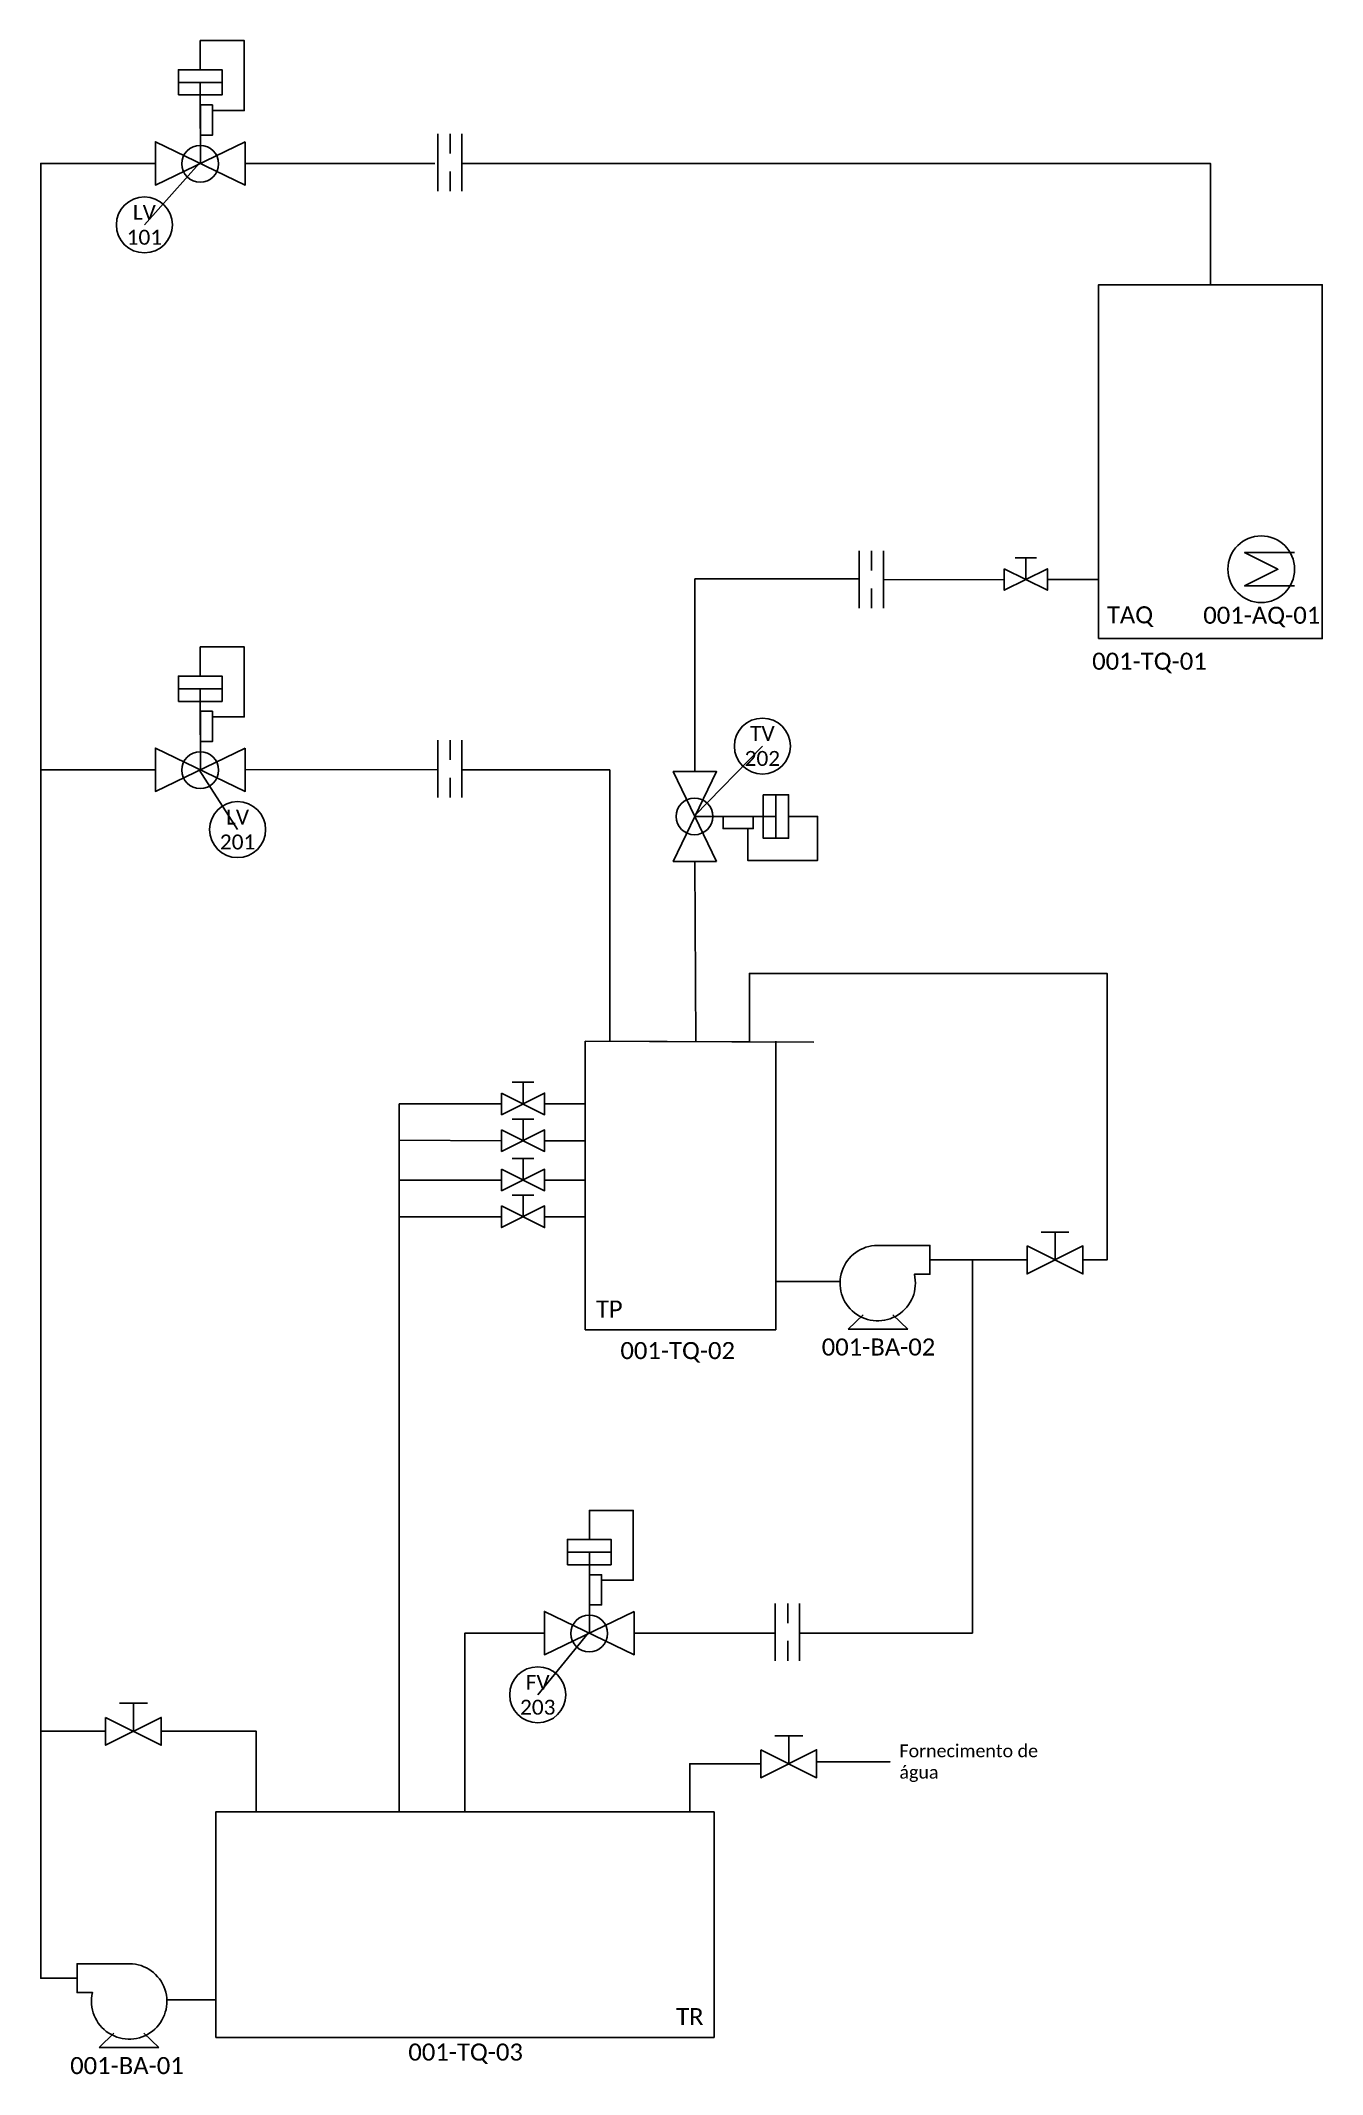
# Model space of a CAD drawing. Extents: x 2 to 161, y 2 to 254.
import ezdxf

# ---------------------------------------------------------------- set-up
doc = ezdxf.new("R2010")
doc.units = 0
doc.header["$LTSCALE"] = 2.1
doc.header["$MEASUREMENT"] = 0
doc.layers.get('0').update_dxf_attribs({"linetype": 'CONTINUOUS'})
for name, color, linetype in [('EQUIPAMENTO', 7, 'CONTINUOUS'), ('INSTRUMENTO', 7, 'CONTINUOUS'), ('REDE_DE_TUBAGENS', 7, 'CONTINUOUS'), ('VALVE', 7, 'CONTINUOUS'), ('VáLVULA', 7, 'CONTINUOUS')]:
    doc.layers.add(name, color=color, linetype=linetype)
doc.styles.get("Standard").update_dxf_attribs({"font": 'txt.shx'})

msp = doc.modelspace()

# ---------------------------------------------------------------- linework, layer by layer
at = {"color": 7, "linetype": 'CONTINUOUS'}
for p, q in [((19.59, 249.07), (24.99, 249.07)), ((22.29, 249.07), (22.29, 247.59)), ((22.3, 239.12), (22.29, 247.59)), ((51.74, 242.71), (51.74, 235.61)), ((53.28, 242.71), (53.28, 240.27)), ((54.74, 242.71), (54.74, 235.61)), ((15.36, 231.41), (22.17, 239.04)), ((53.28, 238.05), (53.28, 235.61)), ((104, 190.98), (104, 183.88)), ((105.54, 190.98), (105.54, 188.53)), ((107, 190.98), (107, 183.88)), ((105.54, 186.32), (105.54, 183.88)), ((19.59, 173.86), (24.99, 173.86)), ((22.29, 173.86), (22.29, 172.39)), ((22.3, 163.92), (22.29, 172.39)), ((51.74, 167.49), (51.74, 160.39)), ((53.28, 167.49), (53.28, 165.05)), ((54.74, 167.49), (54.74, 160.39)), ((92, 166.77), (83.63, 158.16)), ((26.92, 156.41), (22.17, 163.83)), ((53.28, 162.84), (53.28, 160.39)), ((93.66, 160.74), (93.66, 155.34)), ((83.71, 158.03), (92.19, 158.04)), ((93.66, 158.04), (92.19, 158.04)), ((70.03, 130.19), (90.4, 130.08)), ((78, 130.15), (98.37, 130.03)), ((104.48, 96.24), (102.63, 94.45)), ((108.19, 96.24), (110.05, 94.45)), ((110.05, 94.45), (102.63, 94.45)), ((67.83, 66.79), (73.24, 66.79)), ((70.54, 66.79), (70.54, 65.31)), ((70.54, 56.84), (70.54, 65.31)), ((93.6, 60.43), (93.6, 53.33)), ((95.14, 60.43), (95.14, 57.99)), ((96.6, 60.43), (96.6, 53.33)), ((64.14, 49.1), (70.41, 56.76)), ((95.14, 55.78), (95.14, 53.33)), ((11.59, 7.16), (9.74, 5.36)), ((9.74, 5.36), (17.16, 5.36)), ((15.3, 7.16), (17.16, 5.36))]:
    msp.add_line(p, q, dxfattribs=at)
for points in [[(24.04, 245.58), (23.91, 245.58), (27.74, 245.58), (27.74, 254.26), (22.29, 254.26), (22.29, 252.06), (22.29, 250.65)], [(24.04, 170.38), (23.91, 170.38), (27.74, 170.38), (27.74, 179.06), (22.29, 179.06), (22.29, 176.86), (22.29, 175.45)], [(90.18, 156.29), (90.18, 156.42), (90.18, 152.59), (98.85, 152.59), (98.85, 158.04), (96.65, 158.04), (95.25, 158.04)], [(72.28, 63.31), (72.15, 63.31), (75.98, 63.31), (75.98, 71.98), (70.54, 71.98), (70.54, 69.78), (70.54, 68.37)]]:
    msp.add_lwpolyline(points, dxfattribs=at)
for points in [[(19.59, 247.52), (24.99, 247.52), (24.99, 250.65), (19.59, 250.65)], [(22.3, 242.53), (23.8, 242.53), (23.8, 246.28), (22.3, 246.28)], [(19.59, 172.31), (24.99, 172.31), (24.99, 175.45), (19.59, 175.45)], [(22.3, 167.33), (23.8, 167.33), (23.8, 171.08), (22.3, 171.08)], [(92.11, 160.74), (92.11, 155.34), (95.25, 155.34), (95.25, 160.74)], [(87.12, 158.03), (87.12, 156.53), (90.87, 156.53), (90.87, 158.03)], [(67.83, 65.24), (73.24, 65.24), (73.24, 68.37), (67.83, 68.37)], [(70.55, 60.25), (72.05, 60.25), (72.05, 64), (70.55, 64)]]:
    msp.add_lwpolyline(points, close=True, dxfattribs=at)
for centre in [(22.28, 238.99), (22.28, 163.79), (83.58, 158.05), (70.53, 56.71)]:
    msp.add_circle(centre, 2.28, dxfattribs=at)
at = {"layer": 'EQUIPAMENTO', "linetype": 'CONTINUOUS'}
for p, q in [((70.03, 130.19), (70.03, 94.38)), ((93.65, 94.38), (93.65, 130.19)), ((70.03, 94.38), (93.65, 94.38))]:
    msp.add_line(p, q, dxfattribs=at)
for points in [[(133.69, 180.11), (154.5, 180.11), (156.81, 180.11), (161.44, 180.11), (161.44, 223.98), (147.56, 223.98), (133.69, 223.98)], [(24.22, 6.62), (70.55, 6.62), (75.7, 6.62), (86, 6.62), (86, 34.58), (55.11, 34.58), (24.22, 34.58)]]:
    msp.add_lwpolyline(points, close=True, dxfattribs=at)
for points in [[(149.73, 188.71, 1), (158, 188.71, 1)], [(106.27, 104.84, 2.868808), (110.85, 101.26), (112.77, 101.26), (112.77, 104.84)], [(13.51, 15.75, -2.868808), (8.93, 12.17), (7.01, 12.17), (7.01, 15.75)]]:
    msp.add_lwpolyline(points, format="xyb", close=True, dxfattribs=at)
msp.add_lwpolyline([(158, 186.64), (151.8, 186.64), (155.93, 188.71), (151.8, 190.78), (158, 190.78)], dxfattribs=at)
at = {"layer": 'INSTRUMENTO', "linetype": 'CONTINUOUS'}
for points in [[(15.36, 227.94, 1), (15.36, 234.88, 1)], [(92, 163.3, 1), (92, 170.24, 1)], [(26.92, 152.94, 1), (26.92, 159.88, 1)], [(64.14, 45.63, 1), (64.14, 52.58, 1)]]:
    msp.add_lwpolyline(points, format="xyb", close=True, dxfattribs=at)
at = {"layer": 'REDE_DE_TUBAGENS', "linetype": 'CONTINUOUS'}
for p, q in [((51.4, 239.04), (27.86, 239.04)), ((107, 187.38), (122, 187.43)), ((2.5, 163.1), (2.5, 163.1)), ((27.86, 163.83), (51.74, 163.86)), ((83.63, 152.47), (83.73, 130.11)), ((59.65, 117.83), (46.96, 117.88)), ((46.96, 117.88), (46.96, 108.39)), ((59.65, 108.39), (46.96, 108.39)), ((2.5, 44.58), (10.54, 44.58))]:
    msp.add_line(p, q, dxfattribs=at)
for points in [[(16.72, 239.04), (2.5, 239.04), (2.5, 163.1)], [(54.74, 239.04), (147.56, 239.04), (147.56, 223.98)], [(83.63, 163.61), (83.63, 187.5), (104, 187.5)], [(127.35, 187.43), (130.35, 187.43), (130.35, 187.42), (133.69, 187.42)], [(2.5, 163.1), (2.5, 163.83), (16.72, 163.83)], [(2.5, 163.1), (2.5, 105.21), (2.5, 44.58)], [(73.08, 130.17), (73.08, 163.82), (54.74, 163.82)], [(131.75, 103.04), (134.75, 103.04), (134.75, 138.58), (90.4, 138.58), (90.4, 130.08)], [(59.65, 122.39), (46.96, 122.39), (46.96, 117.88)], [(65, 122.39), (70.03, 122.39), (70.03, 122.41)], [(65, 117.83), (70.03, 117.83), (70.03, 117.81)], [(46.96, 112.94), (46.96, 112.95), (59.65, 112.95)], [(65, 112.95), (70.03, 112.95), (70.03, 112.98)], [(46.96, 108.39), (46.97, 108.39), (46.97, 34.58)], [(65, 108.39), (70.03, 108.39), (70.03, 108.38)], [(96.6, 56.76), (118.05, 56.76), (118.05, 103.04), (124.83, 103.04)], [(112.77, 103.05), (113.91, 103.05), (113.91, 103.04), (124.83, 103.04)], [(93.65, 100.35), (96.65, 100.35), (96.65, 100.36), (101.64, 100.36)], [(64.97, 56.76), (55.11, 56.76), (55.11, 34.58)], [(76.1, 56.76), (93.6, 56.76), (93.6, 56.8)], [(7.01, 13.96), (2.5, 13.96), (2.5, 44.58)], [(17.46, 44.58), (29.23, 44.58), (29.23, 34.58)], [(83, 34.58), (83, 40.55), (91.8, 40.55)], [(98.73, 40.8), (107.83, 40.8), (107.83, 40.81)], [(18.15, 11.27), (21.15, 11.27), (21.15, 11.28), (24.22, 11.28)]]:
    msp.add_lwpolyline(points, dxfattribs=at)
at = {"layer": 'VALVE', "linetype": 'CONTINUOUS'}
for points in [[(27.86, 241.72), (27.86, 236.35), (16.72, 241.72), (16.72, 236.35)], [(27.86, 166.52), (27.86, 161.15), (16.72, 166.52), (16.72, 161.15)], [(86.32, 152.47), (80.95, 152.47), (86.32, 163.61), (80.95, 163.61)], [(76.1, 59.44), (76.1, 54.07), (64.97, 59.44), (64.97, 54.07)]]:
    msp.add_lwpolyline(points, close=True, dxfattribs=at)
at = {"layer": 'VáLVULA', "linetype": 'CONTINUOUS'}
for p, q in [((123.34, 190.1), (126.01, 190.1)), ((124.67, 187.43), (124.67, 190.1)), ((60.99, 125.07), (63.66, 125.07)), ((62.33, 122.39), (62.33, 125.07)), ((60.99, 120.51), (63.66, 120.51)), ((62.33, 117.83), (62.33, 120.51)), ((60.99, 115.62), (63.66, 115.62)), ((62.33, 112.95), (62.33, 115.62)), ((60.99, 111.06), (63.66, 111.06)), ((62.33, 108.39), (62.33, 111.06)), ((126.56, 106.5), (130.02, 106.5)), ((128.29, 103.04), (128.29, 106.5)), ((12.27, 48.05), (15.73, 48.05)), ((14, 44.58), (14, 48.05)), ((93.54, 44.02), (97, 44.02)), ((95.27, 40.55), (95.27, 44.02))]:
    msp.add_line(p, q, dxfattribs=at)
for points in [[(122, 188.77), (122, 186.09), (127.35, 188.77), (127.35, 186.09)], [(59.65, 123.73), (59.65, 121.05), (65, 123.73), (65, 121.05)], [(59.65, 119.17), (59.65, 116.49), (65, 119.17), (65, 116.49)], [(59.65, 114.29), (59.65, 111.61), (65, 114.29), (65, 111.61)], [(59.65, 109.73), (59.65, 107.05), (65, 109.73), (65, 107.05)], [(124.83, 104.77), (124.83, 101.3), (131.75, 104.77), (131.75, 101.3)], [(10.54, 46.31), (10.54, 42.85), (17.46, 46.31), (17.46, 42.85)], [(91.8, 42.29), (91.8, 38.82), (98.73, 42.29), (98.73, 38.82)]]:
    msp.add_lwpolyline(points, close=True, dxfattribs=at)

# ---------------------------------------------------------------- texts
for s, insert, char_height, width, attachment_point in [('\\C7;\\fCalibri|b0|i0|;\\H1.8520671844482;LV\\P101', (15.36, 231.41), 1.8521, 9.2766, 5), ('\\C7;\\fCalibri|b0|i0|;\\H2.1166585922241;TAQ', (137.59, 182.83), 2.1167, 7.8, 5), ('\\C7;\\fCalibri|b0|i0|;\\H1.8520671844482;TV\\P202', (92, 166.77), 1.8521, 9.2766, 5), ('\\C7;\\fCalibri|b0|i0|;\\H1.8520671844482;LV\\P201', (26.92, 156.41), 1.8521, 9.2766, 5), ('\\C7;\\fCalibri|b0|i0|;\\H2.1166585922241;TP', (73.01, 96.95), 2.1167, 5.9701, 5), ('\\C7;\\fCalibri|b0|i0|;\\H1.8520671844482;FV\\P203', (64.14, 49.1), 1.8521, 7.7265, 5), ('\\C7;\\fCalibri|b0|i0|;\\H1.5874757766724;Fornecimento de \\Págua', (109, 40.62), 1.5875, 18.7078, 4), ('\\C7;\\fCalibri|b0|i0|;\\H2.1166585922241;TR', (83.01, 9.2), 2.1167, 5.9701, 5)]:
    msp.add_mtext(s, dxfattribs=dict(insert=insert, char_height=char_height, width=width, attachment_point=attachment_point))
at = {"layer": 'EQUIPAMENTO', "char_height": 2.1167, "width": 22.5778, "attachment_point": 5}
for s, insert in [('\\C7;\\fCalibri|b0|i0|;\\H2.1166585922241;001-AQ-01', (153.93, 182.78)), ('\\C7;\\fCalibri|b0|i0|;\\H2.1166585922241;001-TQ-01', (140, 177.08)), ('\\C7;\\fCalibri|b0|i0|;\\H2.1166585922241;001-TQ-02', (81.5, 91.58)), ('\\C7;\\fCalibri|b0|i0|;\\H2.1166585922241;001-BA-02', (106.4, 92.23)), ('\\C7;\\fCalibri|b0|i0|;\\H2.1166585922241;001-TQ-03', (55.2, 4.58)), ('\\C7;\\fCalibri|b0|i0|;\\H2.1166585922241;001-BA-01', (13.2, 3.11))]:
    msp.add_mtext(s, dxfattribs=dict(at, insert=insert))

doc.saveas('drawing.dxf')
